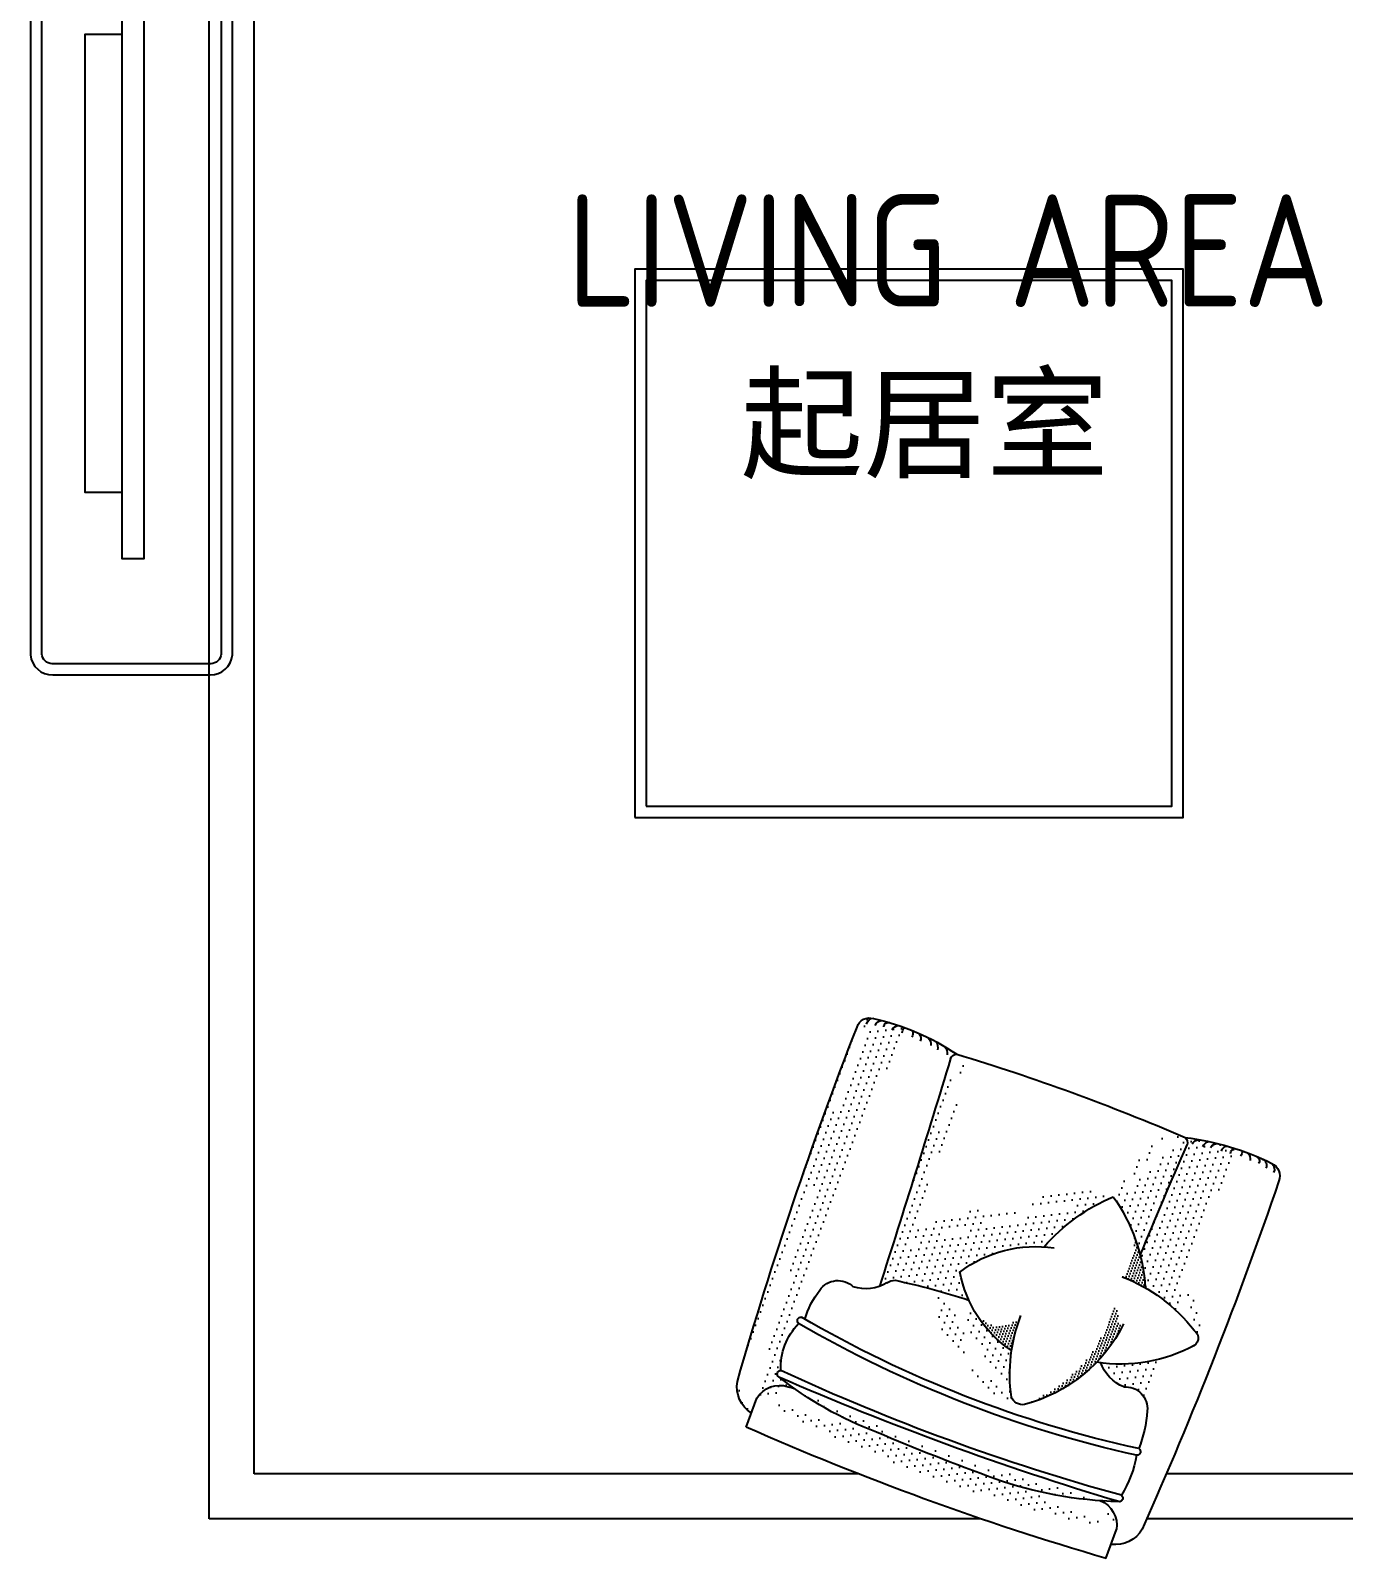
# Model space of a CAD drawing. Extents: x 3694 to 117786, y 20013 to 108631.
# Drawn here: x 37380 to 40298, y 82839 to 86235 of the extents above; entities that cross this region are included whole.
import ezdxf

# ---------------------------------------------------------------- set-up
doc = ezdxf.new("R2010")
doc.units = 0
doc.header["$LTSCALE"] = 1000
doc.header["$MEASUREMENT"] = 0
for name, color, linetype in [('FURNITURE', 31, 'Continuous'), ('PUB_TEXT', 7, 'Continuous'), ('家具', 253, 'Continuous')]:
    doc.layers.add(name, color=color, linetype=linetype)
doc.styles.get("Standard").update_dxf_attribs({"font": 'gbenor.shx', "bigfont": 'gbcbig.shx'})
pattern_1 = [(69.954133, (-45238.1915, -68096.1296), (6.98307353, 0.79798927), [0, -6.2865])]
pattern_2 = [(69.954133, (36224.02, 2366.182), (17.457684, 1.994973), [0, -15.71625])]

# ---------------------------------------------------------------- blocks, each defined once
blk = doc.blocks.new('A$C6CBF3060')
at = {"layer": 'FURNITURE'}
h = blk.add_hatch(dxfattribs=at)
h.set_pattern_fill('DOTS', color=8, scale=9, angle=294.1331, style=0)
h.set_pattern_definition(pattern_2)
edge = h.paths.add_edge_path()
edge.add_ellipse((1556.5, 1080.3), major_axis=(-11, 11), ratio=1, start_angle=-4.5462, end_angle=47.964)
edge.add_ellipse((6774.2, -1270.6), major_axis=(-5387.7, 1970.2), ratio=1, start_angle=-4.09689, end_angle=3.14299)
edge.add_ellipse((1411.8, 336.3), major_axis=(-132.5, 48.5), ratio=1, start_angle=-7.3012, end_angle=22.638)
edge.add_ellipse((1270.8, 322.1), major_axis=(-5.66, 5.66), ratio=1, start_angle=-45.4458, end_angle=100.7478)
edge.add_ellipse((1777.4, 966.4), major_axis=(-585.2, 585.2), ratio=1, start_angle=96.8612, end_angle=99.7964)
edge.add_ellipse((2.7, -4302.7), major_axis=(-3374.7, 3374.7), ratio=1, start_angle=-60.7761, end_angle=-60.6106)
edge.add_ellipse((1268.3, 237), major_axis=(-56.2, 20.5), ratio=1, start_angle=-88.1126, end_angle=-11.5792)
edge.add_line((1217.4, 268.4), (1205.3, 235.3))
edge.add_ellipse((1242.3, 293.6), major_axis=(-64.8, 23.7), ratio=1, start_angle=370.1609, end_angle=437.7175, ccw=False)
edge.add_ellipse((10061.5, -2256), major_axis=(-8686.4, 3176.5), ratio=1, start_angle=358.85544, end_angle=364.00895, ccw=False)
edge.add_ellipse((1467.7, 1085.2), major_axis=(-20.2, 20.2), ratio=1, start_angle=-63.9554, end_angle=28.323, ccw=False)
edge.add_ellipse((1364.6, 593.1), major_axis=(-498.8, 182.5), ratio=1, start_angle=270.0794, end_angle=277.8865, ccw=False)
h = blk.add_hatch(dxfattribs=at)
h.set_pattern_fill('DOTS', color=8, scale=9, angle=294.1331, style=0)
h.set_pattern_definition(pattern_2)
edge = h.paths.add_edge_path()
edge.add_ellipse((1958.1, -14.6), major_axis=(-56.2, 20.6), ratio=1, start_angle=191.6731, end_angle=266.5678, ccw=False)
edge.add_ellipse((2612.9, 2850.9), major_axis=(-2756.9, 1008), ratio=1, start_angle=81.6988, end_angle=98.3769, ccw=False)
edge.add_ellipse((1268.3, 237), major_axis=(-56.2, 20.5), ratio=1, start_angle=271.9055, end_angle=348.439, ccw=False)
edge.add_ellipse((2.7, -4302.7), major_axis=(-3374.7, 3374.7), ratio=1, start_angle=299.2239, end_angle=299.3894, ccw=False)
edge.add_ellipse((1777.4, 966.4), major_axis=(-777.3, 284.2), ratio=1, start_angle=74.8796, end_angle=89.2708)
edge.add_ellipse((3480.5, 4888.4), major_axis=(-4792.9, 1750.8), ratio=1, start_angle=87.0252, end_angle=90.2052)
edge.add_ellipse((2042, 916.3), major_axis=(-824.8, 301.5), ratio=1, start_angle=90.439, end_angle=106.1597)
edge = h.paths.add_edge_path()
edge.add_ellipse((2147.2, 320.7), major_axis=(-345.1, 125.2), ratio=1, start_angle=11.5872, end_angle=27.7437)
edge.add_ellipse((1808.7, 281.3), major_axis=(-19.4, 19.4), ratio=1, start_angle=67.5018, end_angle=105.4237)
edge.add_ellipse((1821.5, 403.2), major_axis=(-139.1, 50.8), ratio=1, start_angle=37.3002, end_angle=99.8462, ccw=False)
edge.add_ellipse((1757.1, 473.3), major_axis=(-129.2, 47.3), ratio=1, start_angle=366.2437, end_angle=436.0185, ccw=False)
edge.add_ellipse((1178.4, -1084.9), major_axis=(-1552.2, 566.1), ratio=1, start_angle=272.0551, end_angle=274.4079, ccw=False)
edge.add_ellipse((1934.9, 598.6), major_axis=(-254.2, 92.8), ratio=1, start_angle=44.4843, end_angle=76.1414)
edge = h.paths.add_edge_path()
edge.add_ellipse((1930.3, 535.6), major_axis=(-185.2, 67.8), ratio=1, start_angle=266.2576, end_angle=332.7344, ccw=False)
edge.add_ellipse((2173.4, 327.6), major_axis=(-395.7, 144.8), ratio=1, start_angle=-47.1009, end_angle=-21.051)
edge.add_ellipse((1836.7, 329.1), major_axis=(-259.6, 95), ratio=1, start_angle=-73.9179, end_angle=-32.5329)
edge.add_ellipse((1934.9, 598.6), major_axis=(-253.8, 93.8), ratio=1, start_angle=30.8691, end_angle=44.7181)
edge.add_ellipse((1178.4, -1084.9), major_axis=(-1551.7, 567.4), ratio=1, start_angle=-87.8962, end_angle=-82.0324)
edge.add_ellipse((1524.6, 499.8), major_axis=(-21.7, 21.7), ratio=1, start_angle=-46.4268, end_angle=-9.6428)
edge.add_ellipse((1459.8, 601.6), major_axis=(-63.6, 63.6), ratio=1, start_angle=154.7799, end_angle=166.4795, ccw=False)
edge.add_ellipse((-32929.9, 11526.3), major_axis=(-34080.7, 12019.2), ratio=1, start_angle=181.68914, end_angle=181.82896)
edge.add_ellipse((1733.9, 370.9), major_axis=(-297, 108.5), ratio=1, start_angle=278.6109, end_angle=333.3794, ccw=False)
edge = h.paths.add_edge_path()
edge.add_ellipse((284.1, -3531.4), major_axis=(-3371.5, 3371.5), ratio=1, start_angle=291.7047, end_angle=292.1477, ccw=False)
edge.add_ellipse((2160, 836.6), major_axis=(-10.5, 10.5), ratio=1, start_angle=205.0322, end_angle=274.2593, ccw=False)
edge.add_ellipse((14789.4, -4660.8), major_axis=(-12920.2, 4731), ratio=1, start_angle=-3.4156, end_angle=-2.30487)
edge.add_ellipse((1689.1, 489.6), major_axis=(-369, 134.7), ratio=1, start_angle=214.2625, end_angle=233.9844)
edge.add_ellipse((2290.3, 616.5), major_axis=(-272.7, 99.8), ratio=1, start_angle=322.2465, end_angle=361.5576, ccw=False)
edge = h.paths.add_edge_path()
edge.add_ellipse((3597.7, 106.1), major_axis=(-1399.2, 511.7), ratio=1, start_angle=-8.5592, end_angle=6.2669)
edge.add_ellipse((1897.3, 193.6), major_axis=(-346.5, 127.5), ratio=1, start_angle=246.8199, end_angle=260.344)
edge.add_ellipse((1689.1, 489.6), major_axis=(-368.7, 135.4), ratio=1, start_angle=203.7201, end_angle=214.3835)
edge.add_ellipse((14789.4, -4660.8), major_axis=(-12920.7, 4729.6), ratio=1, start_angle=356.57818, end_angle=357.6889, ccw=False)
edge.add_ellipse((2160, 836.6), major_axis=(-10.5, 10.5), ratio=1, start_angle=205.0322, end_angle=274.2593)
edge.add_ellipse((2096.2, 249.8), major_axis=(-565.9, 207.3), ratio=1, start_angle=271.347, end_angle=283.1166, ccw=False)
edge = h.paths.add_edge_path()
edge.add_ellipse((2618.4, 159.5), major_axis=(-511.6, 187.4), ratio=1, start_angle=-0.8192, end_angle=9.3733)
edge.add_ellipse((2037, 244.6), major_axis=(-45.9, 16.8), ratio=1, start_angle=219.754, end_angle=294.1892)
edge.add_ellipse((2067.3, 376.8), major_axis=(-84.5, 30.9), ratio=1, start_angle=399.4447, end_angle=447.9766, ccw=False)
edge.add_ellipse((2026.7, 687.1), major_axis=(-322.2, 117.8), ratio=1, start_angle=102.6731, end_angle=124.0489)
edge = h.paths.add_edge_path()
edge.add_ellipse((2177.9, 402.1), major_axis=(-14.7, 14.7), ratio=1, start_angle=216.0867, end_angle=281.2368)
edge.add_ellipse((1897.3, 193.6), major_axis=(-347, 126.4), ratio=1, start_angle=237.7085, end_angle=246.6281)
edge.add_ellipse((3597.7, 106.1), major_axis=(-1401, 506.7), ratio=1, start_angle=363.7331, end_angle=366.0656, ccw=False)
edge.add_ellipse((2069.5, 430.1), major_axis=(-124.7, 45.6), ratio=1, start_angle=186.4904, end_angle=243.0489, ccw=False)
edge = h.paths.add_edge_path()
edge.add_ellipse((1733.9, 370.9), major_axis=(-297.2, 108.1), ratio=1, start_angle=-39.7726, end_angle=-26.7036)
edge.add_ellipse((-32929.9, 11526.3), major_axis=(-33926.4, 12448.1), ratio=1, start_angle=182.55164, end_angle=183.25304)
edge.add_ellipse((1662.1, 1018.3), major_axis=(-10.5, 10.5), ratio=1, start_angle=-44.3511, end_angle=24.8761, ccw=False)
edge.add_ellipse((284.1, -3531.4), major_axis=(-3371.5, 3371.5), ratio=1, start_angle=297.9769, end_angle=298.2036, ccw=False)
edge.add_ellipse((213.8, 1224), major_axis=(-1389.3, 507.9), ratio=1, start_angle=176.9962, end_angle=192.454, ccw=False)
h = blk.add_hatch(dxfattribs=at)
h.set_pattern_fill('DOTS', color=8, scale=3.6, angle=294.1331, style=0)
h.set_pattern_definition(pattern_1)
edge = h.paths.add_edge_path()
edge.add_ellipse((1897.3, 193.6), major_axis=(-347, 126.3), ratio=1, start_angle=260.1353, end_angle=268.9144)
edge.add_ellipse((1932.5, 615.1), major_axis=(-116.7, 42.7), ratio=1, start_angle=161.8373, end_angle=207.0143)
edge.add_ellipse((1689.1, 489.6), major_axis=(-369.2, 134.2), ratio=1, start_angle=203.5316, end_angle=220.9521, ccw=False)
h = blk.add_hatch(dxfattribs=at)
h.set_pattern_fill('DOTS', color=8, scale=3.6, angle=294.1331, style=0)
h.set_pattern_definition(pattern_1)
edge = h.paths.add_edge_path()
edge.add_ellipse((2147.2, 320.7), major_axis=(-344.8, 126), ratio=1, start_angle=0.0352, end_angle=11.7307)
edge.add_ellipse((1934.9, 598.6), major_axis=(-254.2, 92.7), ratio=1, start_angle=413.3824, end_angle=436.1354, ccw=False)
edge.add_ellipse((1757.4, 500.7), major_axis=(-66, 24.1), ratio=1, start_angle=66.3692, end_angle=149.7202)
h = blk.add_hatch(dxfattribs=at)
h.set_pattern_fill('DOTS', color=8, scale=3.6, angle=294.1331, style=0)
h.set_pattern_definition(pattern_1)
edge = h.paths.add_edge_path()
edge.add_spline(control_points=[(2012, 472.5), (2017, 467.4), (2026.4, 457.8), (2017, 436.1), (2028.5, 434.2), (2033.1, 433.5)], knot_values=[0, 0, 0, 0, 0.799096, 1.505125, 1.97631, 1.97631, 1.97631, 1.97631], degree=3, periodic=0)
edge.add_ellipse((1725.9, 586.1), major_axis=(-322.2, 117.7), ratio=1, start_angle=124.7235, end_angle=173.6471, ccw=False)
edge.add_ellipse((1686.6, 569.4), major_axis=(-318.8, 116.7), ratio=1, start_angle=131.904, end_angle=183.5158)
at = {"layer": 'FURNITURE', "color": 8, "extrusion": (0, 0, -1)}
for centre, major_axis, start_param, end_param in [((1467.7, 1085.2), (-20.2, 20.2), 5.788856, 7.399418), ((1478.3, 1095.8), (-12.5, 12.5), 5.746809, 7.017476), ((1495.6, 1092.2), (-11.1, 11.1), 5.805674, 7.300654), ((1510.3, 1093), (-7.58, 7.58), 5.585792, 7.351955), ((1534.3, 1078.6), (-12.8, 12.8), 5.986696, 7.000917), ((1556.5, 1080.3), (-11, 11), 5.501114, 6.341849), ((1542.7, 1080.4), (-15.3, 15.3), 2.148488, 2.823794), ((1566.8, 1068.5), (-11, 11), 1.651909, 2.800308), ((1586.7, 1055.9), (-12.6, 12.6), 1.493778, 2.552903), ((1596.6, 1048.7), (-16.3, 16.3), 1.847658, 2.605152), ((1619.9, 1035.2), (-15, 15), 1.624622, 2.507271), ((1662.1, 1018.3), (-10.5, 10.5), 5.849015, 7.057258), ((2160, 836.6), (-10.5, 10.5), 1.496457, 2.704699), ((2203.3, 822.4), (-15, 15), 6.046443, 6.929092), ((2229.7, 817.7), (-16.3, 16.3), 5.948562, 6.706057), ((2241.9, 816.8), (-12.6, 12.6), 6.000811, 7.059936), ((2265.3, 813.6), (-11, 11), 5.753406, 6.901805), ((2291.4, 807.3), (-15.3, 15.3), 5.729921, 6.405227), ((2280.7, 816), (-11, 11), 2.211866, 3.052601), ((2296.6, 800.5), (-12.8, 12.8), 1.552797, 2.567019), ((2324.3, 796), (-7.58, 7.58), 1.20176, 2.967923), ((2335, 786), (-11.1, 11.1), 1.253061, 2.74804), ((2350.6, 777.5), (-12.5, 12.5), 1.536238, 2.806905), ((2348.4, 762.1), (-22.3, 22.3), 1.250037, 2.708111)]:
    blk.add_ellipse(centre, major_axis=major_axis, ratio=1, start_param=start_param, end_param=end_param, dxfattribs=at)
at = {"layer": '家具'}
for p, q in [((0, 0), (0, 4154.3)), ((1193.9, 203.9), (1217.4, 268.4)), ((1176, 0), (0, 0)), ((1715.7, 0), (1176, 0)), ((2998.5, 0), (2084.3, 0)), ((1993.8, -87.9), (2017.3, -23.4))]:
    blk.add_line(p, q, dxfattribs=at)
at = {"layer": '家具', "color": 8}
for p, q in [((100, 100), (100, 4054.3)), ((1194.5, 100), (100, 100)), ((1443.1, 100), (1194.5, 100)), ((2909.3, 100), (2127.8, 100))]:
    blk.add_line(p, q, dxfattribs=at)
at = {"layer": '家具'}
blk.add_lwpolyline([(946.1, 1559), (2165.3, 1559), (2165.3, 2778.2), (946.1, 2778.2)], close=True, dxfattribs=at)
at = {"layer": '家具', "color": 8}
blk.add_lwpolyline([(971.5, 1584.4), (2139.9, 1584.4), (2139.9, 2752.8), (971.5, 2752.8)], close=True, dxfattribs=at)
at = {"layer": '家具', "extrusion": (0, 0, -1)}
for centre, major_axis, start_param, end_param in [((10061.5, -2256), (-8686.7, 3175.8), -0.069888, 0.020058), ((1364.6, 593.1), (-498.8, 182.4), 1.433417, 1.814484), ((-32929.9, 11526.3), (-33960.9, 12353.7), 3.087598, 3.10228), ((284.1, -3531.4), (-4478.1, 1637.2), 1.51345, 1.626878), ((14789.4, -4660.8), (-12917.8, 4737.6), 0.039717, 0.059103), ((2096.2, 249.8), (-566, 206.9), 1.34258, 1.678084), ((-6374.3, 3741.1), (-8686.5, 3176.2), 3.120221, 3.210167), ((2173.4, 327.6), (-395.8, 144.6), 0.367815, 0.822471), ((1689.1, 489.6), (-368.9, 135.1), 2.175983, 2.728652), ((1836.7, 329.1), (-259.6, 94.9), 0.568162, 1.371973), ((1934.9, 598.6), (-254.1, 92.9), -1.329599, -0.535369), ((1397.9, 480.9), (-46, 16.8), 0.252665, 1.991468), ((1459.8, 601.6), (-84.5, 30.9), 3.812255, 4.675958), ((1524.6, 499.8), (-21.7, 21.7), 0.168298, 0.810301), ((1178.4, -1084.9), (-1551.7, 567.4), 1.431784, 1.534127), ((1897.3, 193.6), (-346.8, 126.8), 1.588168, 2.133109), ((1503.5, 393.8), (-174.4, 63.8), -0.078606, 0.316058), ((1315.6, 440.4), (-5.66, 5.66), 4.642131, 7.193692), ((2622.9, 2692.4), (-2438.6, 891.7), 4.577732, 4.889025), ((2147.2, 320.7), (-344.8, 126.1), -0.486992, 0.015388), ((1411.8, 336.3), (-132.5, 48.4), -0.394856, 0.418392), ((2625.7, 2699.5), (-2460, 899.4), 4.578824, 4.887972), ((1725.9, 586.1), (-322.2, 117.7), 3.252533, 4.10641), ((2177.9, 402.1), (-14.7, 14.7), 1.374676, 3.655102), ((2026.7, 687.1), (-322.2, 117.7), 3.861152, 4.518775), ((2067.3, 376.8), (-84.5, 30.9), -1.53593, -0.672228), ((1270.8, 322.1), (-5.66, 5.66), 4.524804, 7.076364), ((1777.4, 966.4), (-777.2, 284.4), -1.558355, -1.255952), ((3923.8, 6395), (-6231.6, 2278.4), 4.652553, 4.773957), ((3303.8, 4703.7), (-4529.8, 1656), 4.629596, 4.797014), ((1242.3, 293.6), (-64.8, 23.7), -1.356166, -0.177082), ((1268.3, 237), (-56.2, 20.6), 0.201528, 1.537288), ((2.7, -4302.7), (3374.7, 3374.7), -0.512942, -0.510053), ((2037, 244.6), (-45.9, 16.8), 1.148556, 2.88736), ((1808.7, 281.3), (-19.4, 19.4), 3.781331, 5.105057), ((1791, 262.4), (-277.5, 101.6), 2.866796, 3.158439), ((3793, 6085.1), (-6038.8, 2208.1), 4.64544, 4.777957), ((3480.5, 4888.4), (-4792.4, 1752.3), 4.708491, 4.763991), ((1818.9, 182.8), (-231.4, 84.7), 2.958722, 3.348066), ((2062.8, 149.4), (-5.53, 5.53), 1.319723, 4.038525), ((2042, 916.3), (-824.8, 301.4), 4.384673, 4.704757), ((1958.1, -14.6), (-56.2, 20.5), 1.603489, 2.939249), ((2023.6, 46), (-5.53, 5.53), 1.396785, 4.115587), ((2014.5, 11.8), (-64.8, 23.7), 3.317606, 4.49669)]:
    blk.add_ellipse(centre, major_axis=major_axis, ratio=1, start_param=start_param, end_param=end_param, dxfattribs=at)
blk = doc.blocks.new('A$C1D226055')
at = {"layer": '家具'}
blk.add_lwpolyline([(424.2, 1730.1, -0.395939), (473.6, 1685.7), (473.6, 44.5, -0.395939), (424.2, 0), (74.4, 0, -0.395939), (25, 44.5), (25, 1685.7, -0.395939), (74.4, 1730.1)], format="xyb", close=True, dxfattribs=at)
at = {"layer": '家具', "color": 8}
for points in [[(426.2, 1705.1), (72.4, 1705.1)], [(50, 1685.7), (50, 44.5)], [(448.6, 44.5), (448.6, 1685.7)], [(72.4, 25), (426.2, 25)]]:
    blk.add_lwpolyline(points, dxfattribs=at)
at = {"layer": '家具'}
for points in [[(269.6, 1572.1), (221.9, 1572.1), (221.9, 258.1), (269.6, 258.1)], [(269.6, 1423.7), (352.7, 1423.7), (352.7, 406.4), (269.6, 406.4)]]:
    blk.add_lwpolyline(points, close=True, dxfattribs=at)
at = {"layer": '家具', "color": 8}
for centre, start, end in [((73.4, 1681.6), 91.1893, 175.2129), ((425.2, 1681.6), 4.7871, 88.8107), ((73.4, 48.5), 184.7871, 268.8107), ((425.2, 48.5), 271.1893, 355.2129)]:
    blk.add_arc(centre, 23.6, start, end, dxfattribs=at)

msp = doc.modelspace()

# ---------------------------------------------------------------- block references
at = {"layer": '家具'}
msp.add_blockref('A$C6CBF3060', (37776.7, 82926.5, 0), dxfattribs=at)
at = {"layer": '家具', "xscale": -1}
msp.add_blockref('A$C1D226055', (37853.2, 84802.7), dxfattribs=at)

# ---------------------------------------------------------------- texts
at = {"layer": 'PUB_TEXT'}
msp.add_text('LIVING AREA', height=250, dxfattribs=at).set_placement((38572.4, 85621.1))
at = {"layer": 'PUB_TEXT', "insert": (39776.4, 85461.9, 0), "char_height": 200, "width": 4105.676, "attachment_point": 3}
msp.add_mtext('{\\fSimSun|b0|i0|c134|p2;起居室}', dxfattribs=at)

doc.saveas('drawing.dxf')
